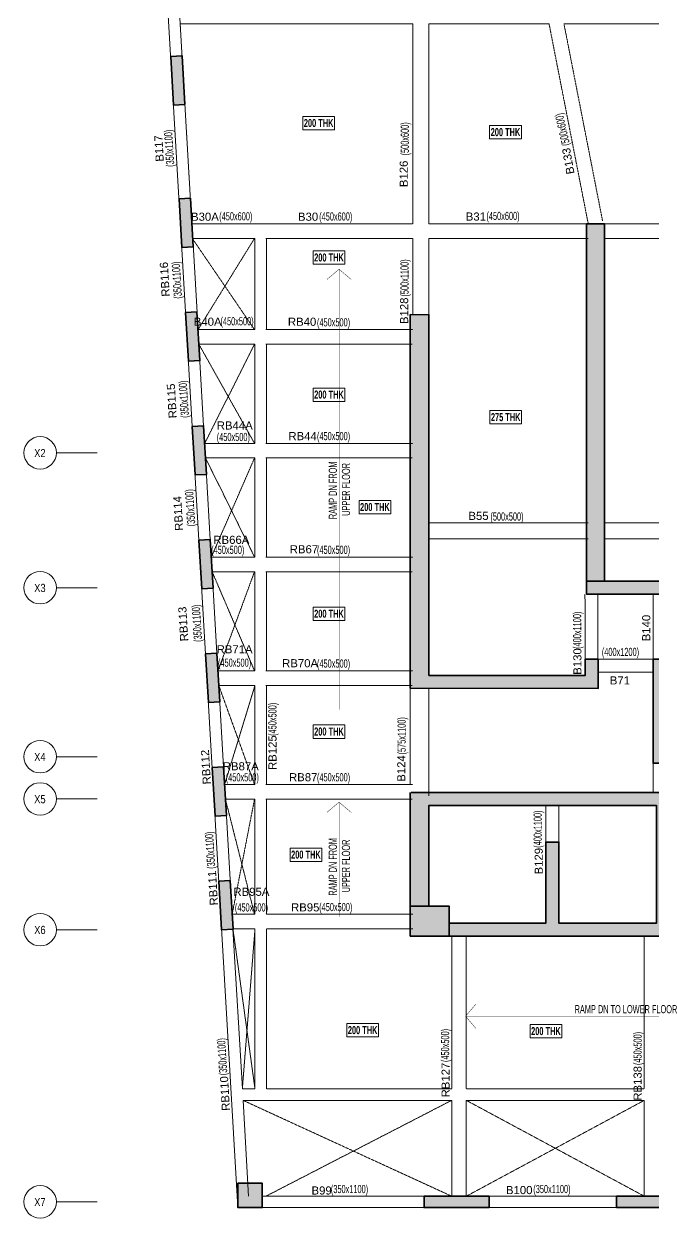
# Model space of a CAD drawing. Header units: millimetres. Extents: x -22 to 70213, y 125 to 62313.
# Drawn here: x -22 to 19333, y 4650 to 41400 of the extents above; entities that cross this region are included whole.
import ezdxf
from ezdxf.enums import TextEntityAlignment as Align

# ---------------------------------------------------------------- set-up
doc = ezdxf.new("R2010")
doc.units = ezdxf.units.MM
doc.linetypes.add('Grid Line', pattern=[2222.5, 1270, -317.5, 317.5, -317.5])
doc.linetypes.add('HIDDEN', pattern=[0.375, 0.25, -0.125])
for name, color, linetype, lineweight in [('A-FLOR-IDEN', 11, 'Continuous', 9), ('A-GRIDS', 8, 'Continuous', 9), ('A-HIDD-ABVE', 8, 'HIDDEN', 20), ('S-BEAM', 7, 'Continuous', 18), ('S-BEAM-IDEN', 2, 'Continuous', 9), ('S-COL HATCH', 9, 'Continuous', 0), ('S-COLS', 5, 'Continuous', 35), ('S-GRIDS', 8, 'Continuous', 9)]:
    doc.layers.add(name, color=color, linetype=linetype, lineweight=lineweight)
doc.layers.add('Beam Nos', color=7, linetype='Continuous')
doc.layers.add('changes', color=7, linetype='Continuous')
doc.styles.add('Arial Narrow', font='ARIALN.TTF', dxfattribs={"height": 400})
doc.styles.add('SC-BBS1', font='SansSerif')
doc.styles.add('Swis721 LtCn BT', font='swisscl.ttf', dxfattribs={"width": 0.9, "height": 233.355162})
doc.styles.add('Swis721 LtCn BT_B', font='', dxfattribs={"width": 0.9, "height": 246.918336})
doc.styles.get('Swis721 LtCn BT_B').set_extended_font_data('Swis721 LtCn BT', bold=True)

# ---------------------------------------------------------------- blocks, each defined once
blk = doc.blocks.new('A$C0921b736')
at = {"layer": 'S-COL HATCH', "transparency": 33554687}
h = blk.add_hatch(color=256, dxfattribs=at)
h.dxf.hatch_style = 1
h.paths.add_polyline_path([(5425, 11675), (5425, 11275), (10175, 11275), (10175, 11675)])
h.paths.add_polyline_path([(5425, 11675), (5975, 11675), (5975, 22675), (5425, 22675)])
h = blk.add_hatch(color=256, dxfattribs=at)
h.dxf.hatch_style = 1
h.paths.add_polyline_path([(5785, 8375), (5785, 9275), (5385, 9275), (5385, 8775), (575, 8775), (575, 19875), (0, 19879), (0, 8375)])
h = blk.add_hatch(color=256, dxfattribs=at)
h.dxf.hatch_style = 1
h.paths.add_polyline_path([(12825, 6075), (12825, 6475), (7871, 6475), (7871, 9275), (7471, 9275), (7471, 6075)])
h = blk.add_hatch(color=256, dxfattribs=at)
h.dxf.hatch_style = 1
h.paths.add_polyline_path([(7571, 4775), (7571, 1150), (4571, 1150), (4571, 3648), (4171, 3648), (4171, 1150), (1200, 1150), (1200, 750), (10085, 750), (10085, 1150), (7971, 1150), (7971, 5175), (0, 5175), (0, 1675), (575, 1675), (575, 4775)])
h = blk.add_hatch(color=256, dxfattribs=at)
h.dxf.hatch_style = 1
h.paths.add_polyline_path([(0, 1675), (0, 750), (1200, 750), (1200, 1675)])
at = {"layer": 'S-COLS'}
for points in [[(5425, 11675), (5425, 22675), (5975, 22675), (5975, 11675), (5425, 11675)], [(18625, 6075), (7471, 6075), (7471, 9275), (7871, 9275)], [(0, 5175), (0, 1675), (575, 1675), (575, 4775), (7571, 4775), (7571, 1150), (4571, 1150), (4571, 3648), (4171, 3648), (4171, 1150), (1200, 1150), (1200, 750), (10085, 750)], [(10085, 1150), (7971, 1150), (7971, 5175), (25, 5175)]]:
    blk.add_lwpolyline(points, dxfattribs=at)
blk.add_lwpolyline([(0, 8379), (5785, 8375), (5785, 9275), (5385, 9275), (5385, 8775), (575, 8775), (575, 19875), (0, 19879)], close=True, dxfattribs=at)
at = {"layer": 'S-COLS', "elevation": 0}
for points in [[(10175, 11675), (5425, 11675), (5425, 11275), (10175, 11275)], [(0, 750), (1200, 750), (1200, 1675), (0, 1675)]]:
    blk.add_lwpolyline(points, close=True, dxfattribs=at)
blk = doc.blocks.new('A$Cb7cd9481')
at = {"layer": 'S-COL HATCH', "transparency": 33554687}
h = blk.add_hatch(color=256, dxfattribs=at)
h.dxf.hatch_style = 1
h.paths.add_polyline_path([(-15239, 21348), (-15152, 19851), (-14802, 19871), (-14890, 21369)])
h = blk.add_hatch(color=256, dxfattribs=at)
h.dxf.hatch_style = 1
h.paths.add_polyline_path([(-14983, 16966), (-14896, 15469), (-14547, 15489), (-14634, 16986)])
h = blk.add_hatch(color=256, dxfattribs=at)
h.dxf.hatch_style = 1
h.paths.add_polyline_path([(-14779, 13466), (-14692, 11969), (-14342, 11989), (-14430, 13486)])
h = blk.add_hatch(color=256, dxfattribs=at)
h.dxf.hatch_style = 1
h.paths.add_polyline_path([(-14575, 9966), (-14488, 8469), (-14138, 8489), (-14226, 9986)])
h = blk.add_hatch(color=256, dxfattribs=at)
h.dxf.hatch_style = 1
h.paths.add_polyline_path([(-14371, 6466), (-14283, 4969), (-13934, 4989), (-14021, 6486)])
h = blk.add_hatch(color=256, dxfattribs=at)
h.dxf.hatch_style = 1
h.paths.add_polyline_path([(-14166, 2964), (-14079, 1466), (-13730, 1486), (-13817, 2984)])
h = blk.add_hatch(color=256, dxfattribs=at)
h.dxf.hatch_style = 1
h.paths.add_polyline_path([(-13962, -536), (-13875, -2034), (-13525, -2014), (-13613, -516)])
h = blk.add_hatch(color=256, dxfattribs=at)
h.dxf.hatch_style = 1
h.paths.add_polyline_path([(-13758, -4034), (-13671, -5531), (-13321, -5511), (-13409, -4014)])
h = blk.add_hatch(color=256, dxfattribs=at)
h.dxf.hatch_style = 1
h.paths.add_polyline_path([(-12423, -14074), (-12423, -13324), (-13173, -13324), (-13173, -14074)])
h = blk.add_hatch(color=256, dxfattribs=at)
h.dxf.hatch_style = 1
h.paths.add_polyline_path([(-5446, -14074), (-5446, -13724), (-7446, -13724), (-7446, -14074)])
h = blk.add_hatch(color=256, dxfattribs=at)
h.dxf.hatch_style = 1
h.paths.add_polyline_path([(478, -14074), (478, -13724), (-1522, -13724), (-1522, -14074)])
at = {"layer": 'S-COLS', "elevation": 0}
for points in [[(-15239, 21348), (-14890, 21369), (-14802, 19871), (-15152, 19851)], [(-14983, 16966), (-14634, 16986), (-14547, 15489), (-14896, 15469)], [(-14779, 13466), (-14430, 13486), (-14342, 11989), (-14692, 11969)], [(-14575, 9966), (-14226, 9986), (-14138, 8489), (-14488, 8469)], [(-14371, 6466), (-14021, 6486), (-13934, 4989), (-14283, 4969)], [(-14166, 2964), (-13817, 2984), (-13730, 1486), (-14079, 1466)], [(-13962, -536), (-13613, -516), (-13525, -2014), (-13875, -2034)], [(-13758, -4034), (-13409, -4014), (-13321, -5511), (-13671, -5531)], [(-13173, -13324), (-12423, -13324), (-12423, -14074), (-13173, -14074)], [(-7446, -13724), (-5446, -13724), (-5446, -14074), (-7446, -14074)], [(-1522, -13724), (478, -13724), (478, -14074), (-1522, -14074)]]:
    blk.add_lwpolyline(points, close=True, dxfattribs=at)
blk = doc.blocks.new('Grid - Type 1 Structural-6743905-9TH FLOOR LVL')
at = {"layer": 'A-GRIDS'}
blk.add_circle((0, 0), 4, dxfattribs=at)
blk = doc.blocks.new('A$C45bf0ae9')
at = {"layer": 'S-GRIDS', "linetype": 'Grid Line'}
for p, q in [((-17504, 9150), (-18754, 9150)), ((-17504, 5000), (-18754, 5000)), ((-17504, -200), (-18754, -200)), ((-17504, -1500), (-18754, -1500)), ((-17504, -5525), (-18754, -5525)), ((-17504, -13899), (-18754, -13899))]:
    blk.add_line(p, q, dxfattribs=at)
at = {"layer": 'A-GRIDS', "xscale": 124.9999999999999, "yscale": 124.9999999999999, "zscale": 124.9999999999999, "rotation": 89.99999999999982}
for p in [(-19254, 9150), (-19254, 5000), (-19254, -200), (-19254, -1500), (-19254, -5525), (-19254, -13899)]:
    blk.add_blockref('Grid - Type 1 Structural-6743905-9TH FLOOR LVL', p, dxfattribs=at)
at = {"layer": 'A-GRIDS', "lineweight": 18, "char_height": 250, "width": 440.93, "attachment_point": 1, "style": 'Arial Narrow'}
for s, insert in [('X2', (-19437, 9268)), ('X3', (-19437, 5118)), ('X4', (-19437, -82)), ('X5', (-19437, -1382)), ('X6', (-19437, -5407)), ('X7', (-19437, -13781))]:
    blk.add_mtext(s, dxfattribs=dict(at, insert=insert))

msp = doc.modelspace()

# ---------------------------------------------------------------- linework, layer by layer
at = {"layer": 'A-FLOR-IDEN', "color": 8, "flags": 128}
for points in [[(9534.1, 38551.1), (9534.1, 38139.3), (8556.6, 38139.3), (8556.6, 38551.1)], [(9534.1, 38551.1), (9534.1, 38139.3), (8556.6, 38139.3), (8556.6, 38551.1)], [(15281.1, 38271.1), (15281.1, 37859.3), (14303.6, 37859.3), (14303.6, 38271.1)], [(15281.1, 38271.1), (15281.1, 37859.3), (14303.6, 37859.3), (14303.6, 38271.1)], [(15288.2, 29500.5), (15288.2, 29088.6), (14310.7, 29088.6), (14310.7, 29500.5)]]:
    msp.add_lwpolyline(points, close=True, dxfattribs=at)
at = {"layer": 'A-FLOR-IDEN', "color": 8, "elevation": 0, "flags": 128}
for points in [[(9851.7, 34413), (9851.7, 34001.2), (8874.2, 34001.2), (8874.2, 34413)], [(9851.7, 30193.8), (9851.7, 29782), (8874.2, 29782), (8874.2, 30193.8)], [(11264.2, 26733.9), (11264.2, 26322), (10286.7, 26322), (10286.7, 26733.9)], [(9851.7, 23451.9), (9851.7, 23040), (8874.2, 23040), (8874.2, 23451.9)], [(9851.7, 19825.6), (9851.7, 19413.8), (8874.2, 19413.8), (8874.2, 19825.6)], [(9142.2, 16037.7), (9142.2, 15625.8), (8164.7, 15625.8), (8164.7, 16037.7)], [(10887.3, 10636.4), (10887.3, 10224.6), (9909.8, 10224.6), (9909.8, 10636.4)], [(16525.1, 10607.6), (16525.1, 10195.8), (15547.6, 10195.8), (15547.6, 10607.6)]]:
    msp.add_lwpolyline(points, close=True, dxfattribs=at)
at = {"layer": 'A-HIDD-ABVE', "linetype": 'HIDDEN'}
for p, q in [((7072.8, 31991.7), (5172.2, 34777.8, 0)), ((7072.8, 34799.3), (5334.8, 31991.7)), ((7072.8, 28491.7), (5360.6, 31541.7)), ((7072.8, 31541.7), (5540.2, 28491.7)), ((7072.8, 24991.7), (5565.2, 28041.7)), ((7072.8, 28041.7), (5743.2, 24991.7)), ((7072.8, 21491.7), (5769.4, 24541.7)), ((7072.8, 24541.7), (5947.4, 21491.7)), ((7072.8, 17991.7), (5973.2, 21041.7)), ((7087.1, 21041.7), (6151.6, 17991.7)), ((7072.8, 13999.3), (6177.8, 17541.7)), ((7072.8, 17541.7), (6384.5, 13999.3)), ((6411, 13538.2, 0), (7087.1, 8624.1)), ((6697.7, 8624.1), (7087.1, 13549.3)), ((6718.1, 8274.1), (13137.1, 5324.1)), ((13137.1, 8274.1), (7422.8, 5324.1)), ((13587.1, 8274.1), (19061.2, 5324.1, 0)), ((19061.2, 8274.1, 0), (13587.1, 5324.1))]:
    msp.add_line(p, q, dxfattribs=at)
at = {"layer": 'S-BEAM', "linetype": 'HIDDEN'}
for p, q in [((4785.5, 41399.3), (11937.1, 41399.3)), ((11937.1, 35249.3), (11937.1, 41399.3)), ((12437.1, 41399.3), (16133, 41399.3)), ((12437.1, 35249.3), (12437.1, 41399.3)), ((17337.1, 35249.3), (16133, 41399.3, 0)), ((17778.7, 35335.7), (16591.3, 41400.4, 0)), ((23832.1, 41399.3), (16591.5, 41399.3)), ((5144.3, 35249.3), (11937.1, 35249.3)), ((12437.1, 35249.3), (17337.1, 35249.3)), ((17837.1, 35249.3), (24387.1, 35249.3, 0)), ((7422.8, 34799.3), (11937.1, 34799.3)), ((11937.1, 32449.3), (11937.1, 34799.3)), ((12437.1, 32449.3), (12437.1, 34799.3)), ((12437.1, 34799.3), (17337.1, 34799.3)), ((13207.1, 34799.3), (13736.6, 34799.3)), ((17837.1, 34799.3), (24387.1, 34799.3)), ((7422.8, 31991.7), (11937.1, 31991.7)), ((7422.8, 31541.7), (11922.8, 31541.7)), ((7422.8, 28491.7), (11937.1, 28491.7)), ((7422.8, 28041.7), (11922.8, 28041.7)), ((17337.1, 26049.3), (12437.1, 26049.3)), ((17837.1, 26049.3), (24387.1, 26049.3)), ((17337.1, 25549.3), (12437.1, 25549.3)), ((17837.1, 25549.3), (21537.1, 25549.3)), ((7422.8, 24991.7), (11937.1, 24991.7)), ((7422.8, 24541.7), (11922.8, 24541.7)), ((17237.1, 23849.3, 0), (17247.1, 21849.3)), ((17637.1, 23849.3), (17637.1, 21849.3)), ((19332.8, 21849.3), (19332.8, 23849.3, 0)), ((17637.1, 21849.3), (19332.8, 21849.3)), ((7422.8, 21491.7), (11937.1, 21491.7)), ((17637.1, 21449.3), (19332.8, 21449.3)), ((7422.8, 21041.7), (11922.8, 21041.7)), ((11862.1, 17991.7), (11862.1, 20949.3)), ((12437.1, 17649.3), (12437.1, 20949.3)), ((19332.8, 17749.3), (19332.8, 18649.3)), ((7422.8, 17991.7), (11937.1, 17991.7)), ((7422.8, 17541.7), (11922.8, 17541.7)), ((16032.8, 16221.9), (16032.8, 17349.3)), ((16432.8, 16221.9), (16432.8, 17349.3)), ((11937.1, 13999.3), (7437.1, 13999.3)), ((11937.1, 13549.3), (7437.1, 13549.3)), ((13137.1, 13324.1), (13137.1, 8624.1)), ((13587.1, 13324.1), (13587.1, 8624.1)), ((19061.2, 13324.1), (19061.2, 8624.1))]:
    msp.add_line(p, q, dxfattribs=at)
at = {"layer": 'S-BEAM'}
for p, q in [((5334.4, 31991.7), (7087.1, 31991.7)), ((5360.6, 31541.7), (7087.1, 31541.7)), ((5538.6, 28491.7), (7087.1, 28491.7)), ((5564.8, 28041.7), (7087.1, 28041.7)), ((5742.8, 24991.7), (7087.1, 24991.7)), ((5769, 24541.7), (7087.1, 24541.7)), ((5596.4, 21491.7), (5596.8, 21491.7)), ((5947, 21491.7), (7087.1, 21491.7)), ((5973.2, 21041.7), (7087.1, 21041.7)), ((6151.2, 17991.7), (7087.1, 17991.7)), ((6177.4, 17541.7), (7087.1, 17541.7)), ((6033.9, 13999.3), (6033.5, 13999.3)), ((7087.1, 13999.3), (6384.1, 13999.3)), ((7087.1, 13549.3), (6410.3, 13549.3)), ((13137.1, 8274.1), (13137.1, 5324.1)), ((13587.1, 8274.1), (13587.1, 5324.1)), ((19061.2, 8274.1, 0), (19061.2, 5324.1, 0)), ((7310, 5325.2, 0), (12287.1, 5325.2)), ((18211.2, 5325.2, 0), (14287.1, 5325.2)), ((7310, 4975.2, 0), (12287.1, 4975.2)), ((18211.2, 4975.2, 0), (14287.1, 4975.2))]:
    msp.add_line(p, q, dxfattribs=at)
at = {"layer": 'S-BEAM', "ltscale": 250000, "elevation": 0}
msp.add_lwpolyline([(24447.3, 58300.4, 0.1331559), (3364.3, 59749.6), (6560, 4975.2)], format="xyb", dxfattribs=at)
at = {"layer": 'S-BEAM', "linetype": 'HIDDEN', "elevation": 0}
msp.add_lwpolyline([(9530.6, 52649.3), (9530.6, 60130.6, 0.0357696), (3731.6, 59463.8), (5144.3, 35249.3)], format="xyb", dxfattribs=at)
at = {"layer": 'S-BEAM', "elevation": 0}
for points in [[(7087.1, 34799.3), (5170.6, 34799.3), (5334.4, 31991.7)], [(7087.1, 34799.3), (7087.1, 31991.7)], [(5360.6, 31541.7), (5538.6, 28491.7)], [(7087.1, 31541.7), (7087.1, 28491.7)], [(5564.8, 28041.7), (5742.8, 24991.7)], [(7087.1, 28041.7), (7087.1, 24991.7)], [(5769, 24541.7), (5947, 21491.7)], [(7087.1, 24541.7), (7087.1, 21491.7)], [(5973.2, 21041.7), (6151.2, 17991.7)], [(7087.1, 21041.7), (7087.1, 17991.7)], [(6177.4, 17541.7), (6384.1, 13999.3)], [(7087.1, 17541.7), (7087.1, 13999.3)], [(6410.3, 13549.3), (6697.7, 8624.1)], [(7087.1, 13549.3), (7087.1, 8624.1)], [(6697.7, 8624.1), (7087.1, 8624.1)], [(6718.1, 8274.1), (13137.1, 8274.1)], [(6718.1, 8274.1), (6890.2, 5324.1)], [(13587.1, 8274.1), (19061.2, 8274.1)]]:
    msp.add_lwpolyline(points, dxfattribs=at)
at = {"layer": 'S-BEAM', "linetype": 'HIDDEN', "elevation": 0}
for points in [[(7437.1, 34799.3), (7437.1, 31991.7)], [(7437.1, 31541.7), (7437.1, 28491.7)], [(7437.1, 28041.7), (7437.1, 24991.7)], [(7437.1, 24541.7), (7437.1, 21491.7)], [(7437.1, 21041.7), (7437.1, 17991.7)], [(7437.1, 17541.7), (7437.1, 13999.3)], [(7437.1, 13549.3), (7437.1, 8624.1)], [(7437.1, 8624.1), (13137.1, 8624.1)], [(13587.1, 8624.1), (19061.2, 8624.1)], [(6910.6, 4975.2), (6910.6, 4974.1)], [(7422.8, 4974.1), (7422.8, 4968)]]:
    msp.add_lwpolyline(points, dxfattribs=at)
at = {"layer": 'S-BEAM', "const_width": 12.5, "elevation": 0}
for points in [[(10047.8, 33532.9), (9672.8, 33849.3), (9297.8, 33532.9)], [(9672.8, 20299.6), (9672.8, 33849.3)], [(10047.8, 17132.9), (9672.8, 17449.3), (9297.8, 17132.9)], [(9672.8, 13931.7), (9672.8, 17449.3)], [(13881.2, 10486.6), (13564.9, 10861.6), (13881.2, 11236.6)], [(23200.1, 10865.8), (13565, 10865.8)]]:
    msp.add_lwpolyline(points, dxfattribs=at)

# ---------------------------------------------------------------- block references
at = {"layer": 'Beam Nos'}
msp.add_blockref('A$C45bf0ae9', (19732.8, 19049.3), dxfattribs=at)
at = {"layer": 'changes'}
msp.add_blockref('A$C0921b736', (11862.1, 12574.1), dxfattribs=at)
at = {"layer": 'S-BEAM'}
msp.add_blockref('A$Cb7cd9481', (19732.8, 19049.3), dxfattribs=at)

# ---------------------------------------------------------------- texts
at = {"layer": 'A-FLOR-IDEN', "color": 1, "char_height": 246.92, "width": 1155, "attachment_point": 2, "line_spacing_factor": 0.964267, "style": 'Swis721 LtCn BT_B'}
for s, insert in [('200 THK', (9045.3, 38473.1)), ('200 THK', (9045.3, 38473.1)), ('200 THK', (14792.3, 38193.1)), ('200 THK', (14792.3, 38193.1)), ('200 THK', (9362.9, 34335)), ('200 THK', (9362.9, 30115.8)), ('275 THK', (14799.5, 29422.4)), ('200 THK', (10775.4, 26655.8)), ('200 THK', (9362.9, 23373.8)), ('200 THK', (9362.9, 19747.6)), ('200 THK', (8653.4, 15959.6)), ('200 THK', (10398.6, 10558.4)), ('200 THK', (16036.4, 10529.6))]:
    msp.add_mtext(s, dxfattribs=dict(at, insert=insert))
at = {"layer": 'Beam Nos', "style": 'SC-BBS1'}
for s, p in [('B117', (4334.1, 37578.7, 0)), ('RB116', (4510.1, 33550.7, 0)), ('RB115', (4726.6, 29807.7, 0)), ('RB114', (4922.6, 26346.7, 0)), ('RB113', (5079.1, 22944.2, 0)), ('RB112', (5775.6, 18541.7, 0)), ('RB111', (5992.9, 14817.7, 0)), ('RB110', (6361.7, 8496.2, 0))]:
    msp.add_text(s, height=250, rotation=93.339, dxfattribs=at).set_placement(p, align=Align.BOTTOM_CENTER)
at = {"layer": 'Beam Nos', "color": 3, "style": 'SC-BBS1'}
for s, rotation, p in [('B133', 99.96377, (16919.4, 37211.2, 0)), ('B126', 90, (11862.1, 36784.7)), ('B128', 90, (11874, 32571.3)), ('B140', 90, (19321, 22808.8)), ('B130', 90, (17203.6, 21777.1, 0)), ('RB125', 90, (7824.5, 18974.6)), ('B124', 90, (11787.8, 18486.9)), ('B129', 90, (16014.1, 15634.8, 0)), ('RB127', 90, (13150.1, 8898.8)), ('RB138', 90, (19056, 8797.5))]:
    msp.add_text(s, height=250, rotation=rotation, dxfattribs=at).set_placement(p, align=Align.BOTTOM_CENTER)
for s, p in [('B30A', (5546.9, 35266.4)), ('B30', (8720.1, 35266.4)), ('B31', (13880.9, 35271.1)), ('B40A', (5631.8, 32035.4)), ('RB40', (8536, 32033.8)), ('RB44A', (6464.6, 28842.2)), ('RB44', (8551.7, 28514.7)), ('B55', (13963.3, 26059.8)), ('RB66A', (6359.7, 25322.9)), ('RB67', (8592.1, 25031.8)), ('RB71A', (6460.6, 21954.3)), ('RB70A', (8474.3, 21525.7)), ('B71', (18311.4, 20996.6)), ('RB87A', (6649.7, 18354.2, 0)), ('RB87', (8569.8, 18018.1)), ('RB95A', (6975.7, 14492.5, 0)), ('RB95', (8632.1, 14013.3, 0)), ('B99', (9137.1, 5300.2, 0)), ('B100', (15214.6, 5312.7, 0))]:
    msp.add_text(s, height=250, dxfattribs=at).set_placement(p, align=Align.BOTTOM_CENTER)
at = {"layer": 'S-BEAM-IDEN', "style": 'Swis721 LtCn BT', "width": 0.8}
for s, rotation, p in [('(500x600)', 90, (11819.6, 37351.9)), ('(500x600)', 103.06395, (16781.1, 37677.4)), ('(350x1100)', 93.60442, (4607.5, 37006.5, 0)), ('(450x600)', 360, (5986.6, 35353.3)), ('(450x600)', 360, (9061.8, 35348.4)), ('(350x1100)', 93.60442, (4844.1, 32950.8, 0)), ('(500x1100)', 90, (11811.6, 33008.1)), ('(450x500)', 360, (6025.8, 32124.3)), ('(450x500)', 360, (8993.8, 32090.8)), ('(350x1100)', 93.60442, (5058, 29285.1, 0)), ('(450x500)', 360, (5911.2, 28562.2)), ('(450x500)', 360, (8993.8, 28590.8)), ('RAMP DN FROM', 90, (9605.6, 26159.2)), ('UPPER FLOOR', 90, (10010.5, 26261.8)), ('(350x1100)', 93.60442, (5252.8, 25944.8, 0)), ('(500x500)', 360, (14327.9, 26116)), ('(450x500)', 360, (5739.4, 25090.8)), ('(450x500)', 360, (8993.8, 25090.8)), ('(350x1100)', 93.60442, (5460.3, 22389.2, 0)), ('(400x1100)', 90, (17121.6, 22167.3)), ('(400x1200)', 360, (17756.1, 21948.7)), ('(450x500)', 360, (5949.8, 21617.7)), ('(450x500)', 360, (8993.8, 21590.8)), ('(450x500)', 90, (7748, 19489.6, 0)), ('(575x1100)', 90, (11723.4, 18919.2, 0)), ('(450x500)', 360, (6187.8, 18090.8)), ('(450x500)', 360, (8993.8, 18090.8)), ('(400x1100)', 90, (15907.2, 16047.3)), ('(350x1100)', 93.60442, (5867.6, 15407.1, 0)), ('RAMP DN FROM', 90, (9605.6, 14572.7)), ('UPPER FLOOR', 90, (10010.5, 14675.3)), ('(450x500)', 360, (6468.6, 14086.4)), ('(450x500)', 360, (9061.8, 14098.4)), ('(450x500)', 90, (13058, 9453.3)), ('(350x1100)', 93.60442, (6238.3, 9053.1, 0)), ('(450x500)', 90, (18982.1, 9360.9)), ('(350x1100)', 360, (9421.2, 5420.8)), ('(350x1100)', 360, (15647.7, 5420.8))]:
    msp.add_text(s, height=250, rotation=rotation, dxfattribs=at).set_placement(p)
for s, p in [('(450x600)', (14206.7, 35364.2)), ('RAMP DN TO LOWER FLOOR', (16918, 10955.7))]:
    msp.add_text(s, height=250, dxfattribs=at).set_placement(p)

doc.saveas('drawing.dxf')
